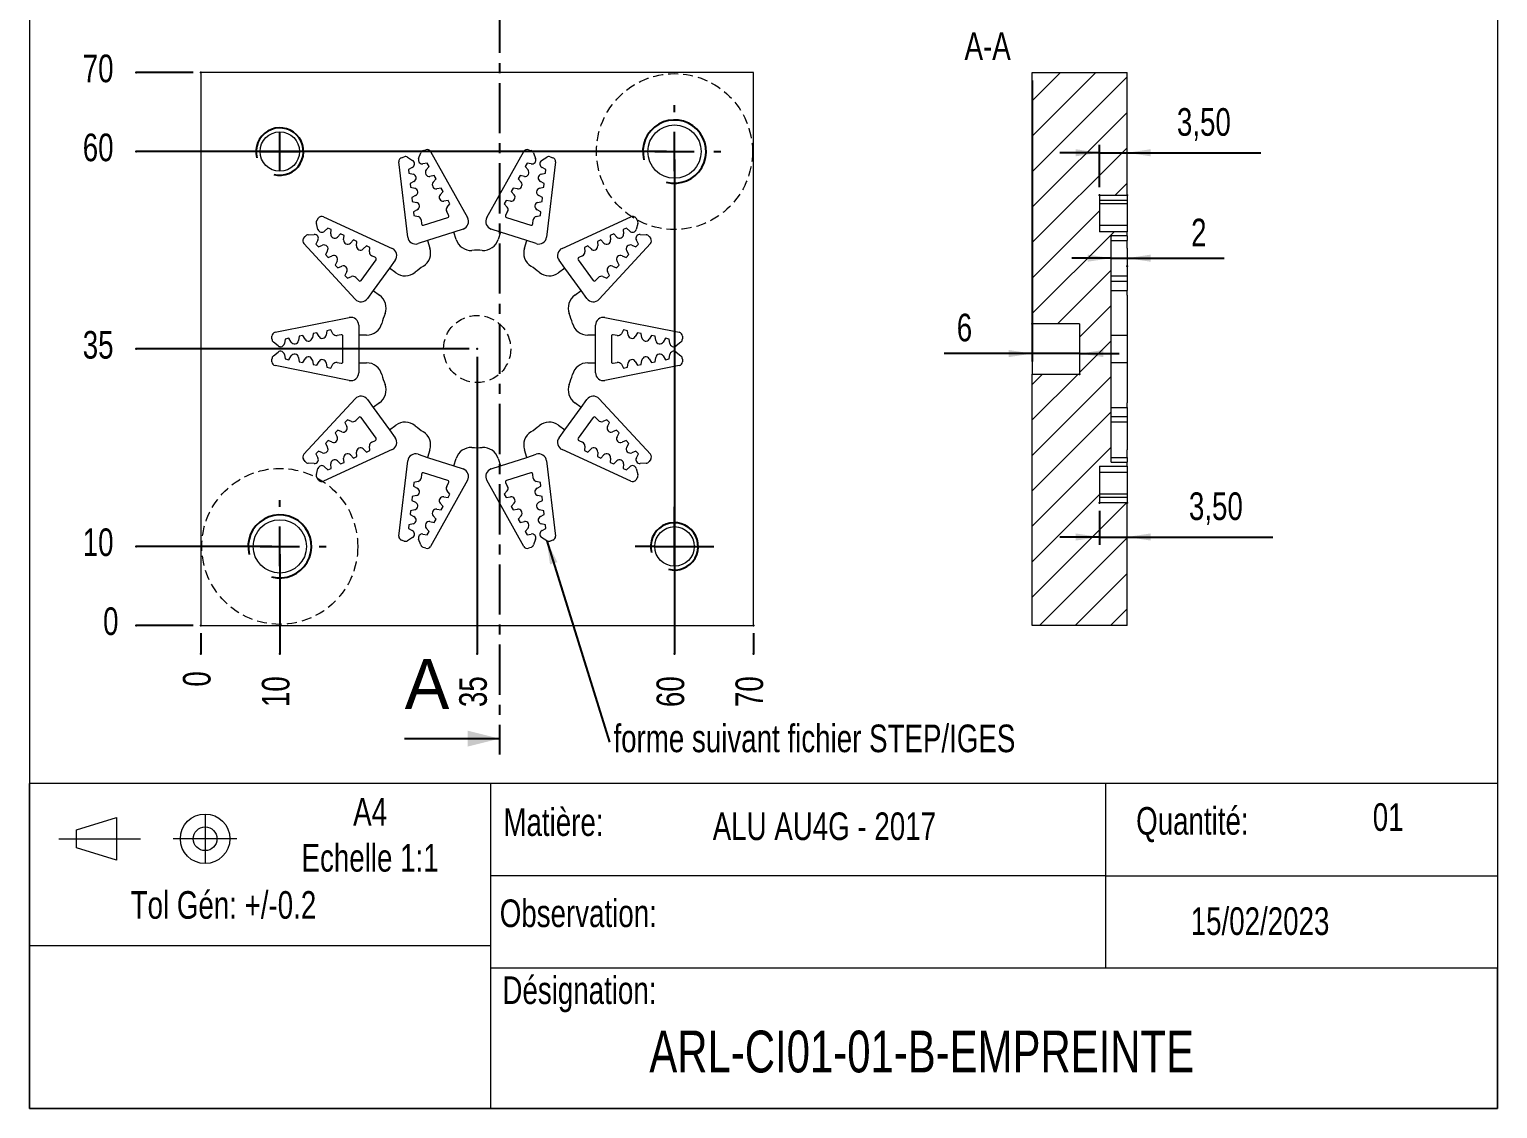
# Model space of a CAD drawing. Extents: x 12 to 198, y 12 to 285.
# Drawn here: x 12 to 198, y 12 to 148.7 of the extents above; entities that cross this region are included whole.
import ezdxf

# ---------------------------------------------------------------- set-up
doc = ezdxf.new("R2010")
doc.units = 0
doc.header["$MEASUREMENT"] = 0
doc.header["$PDSIZE"] = -1
for name, pattern in [('CENTER', [10.16, 6.35, -1.27, 1.27, -1.27]), ('CENTERX2', [20.32, 12.7, -2.54, 2.54, -2.54]), ('HIDDEN', [1.905, 1.27, -0.635])]:
    doc.linetypes.add(name, pattern=pattern)
doc.styles.add('SLDTEXTSTYLE0', font='txt', dxfattribs={"width": 0.75})
doc.dimstyles.new('SLDDIMSTYLE0', dxfattribs={"dimtxt": 3.5, "dimasz": 3, "dimexe": 1, "dimexo": 0.0625, "dimgap": 0.875, "dimtad": 0, "dimtih": 1, "dimtoh": 1, "dimdec": 0, "dimdsep": 46, "dimtxsty": 'Standard', "dimblk1": 'NONE', "dimblk2": 'NONE', "dimsah": 1, "dimcen": 0.09, "dimclrd": 255, "dimclre": 255, "dimclrt": 255, "dimadec": 0, "dimazin": 0, "dimtfac": 1, "dimtdec": 4, "dimtofl": 0, "dimtmove": 0, "dimatfit": 3, "dimfxl": 1, "dimtolj": 1, "dimtzin": 12, "dimarcsym": 0})
doc.dimstyles.new('SLDDIMSTYLE1', dxfattribs={"dimtxt": 3.5, "dimasz": 3, "dimexe": 1, "dimexo": 0.0625, "dimgap": 0.875, "dimtad": 0, "dimtih": 1, "dimtoh": 1, "dimzin": 12, "dimdsep": 46, "dimtxsty": 'Standard', "dimblk1": 'NONE', "dimblk2": 'NONE', "dimsah": 1, "dimcen": 0.09, "dimclrd": 255, "dimclre": 255, "dimclrt": 255, "dimadec": 0, "dimazin": 0, "dimtfac": 1, "dimtdec": 4, "dimtofl": 0, "dimtmove": 0, "dimatfit": 3, "dimfxl": 1, "dimtolj": 1, "dimtzin": 12, "dimarcsym": 0})
doc.dimstyles.new('SLDDIMSTYLE2', dxfattribs={"dimtxt": 6, "dimasz": 3, "dimexe": 0, "dimexo": 0.0625, "dimgap": 1.5, "dimtad": 0, "dimtih": 1, "dimtoh": 1, "dimdec": 0, "dimzin": 0, "dimdsep": 46, "dimtxsty": 'Standard', "dimsah": 1, "dimcen": 0.09, "dimadec": 0, "dimazin": 0, "dimtfac": 1, "dimtdec": 0, "dimtofl": 0, "dimtmove": 0, "dimatfit": 3, "dimfxl": 1, "dimtolj": 1, "dimtzin": 0, "dimarcsym": 0})
doc.dimstyles.new('SLDDIMSTYLE3', dxfattribs={"dimtxt": 3.5, "dimasz": 3, "dimexe": 1, "dimexo": 0.0625, "dimgap": 0.875, "dimtad": 0, "dimtih": 1, "dimtoh": 1, "dimzin": 12, "dimdsep": 46, "dimtxsty": 'Standard', "dimsah": 1, "dimcen": 0.09, "dimclrd": 255, "dimclre": 255, "dimclrt": 255, "dimadec": 0, "dimazin": 0, "dimtfac": 1, "dimtdec": 4, "dimtofl": 0, "dimtmove": 0, "dimatfit": 3, "dimfxl": 1, "dimtolj": 1, "dimtzin": 12, "dimarcsym": 0})

# ---------------------------------------------------------------- blocks, each defined once
blk = doc.blocks.new('*D0')
blk.add_line((33.73, 72.2), (33.73, 69.61))
at = {"color": 7}
for p in [(33.73, 73.2), (33.73, 69.61)]:
    blk.add_point(p, dxfattribs=at)
at = {"color": 7, "insert": (35, 65.44), "char_height": 3.5, "attachment_point": 7, "rotation": 90, "style": 'SLDTEXTSTYLE0'}
blk.add_mtext('0', dxfattribs=at)
blk = doc.blocks.new('_NONE')
blk = doc.blocks.new('*D2')
blk.add_line((43.73, 82.2), (43.73, 69.61))
at = {"color": 7}
for p in [(43.73, 83.2), (43.73, 69.61)]:
    blk.add_point(p, dxfattribs=at)
at = {"color": 7, "insert": (45, 62.85), "char_height": 3.5, "attachment_point": 7, "rotation": 90, "style": 'SLDTEXTSTYLE0'}
blk.add_mtext('10', dxfattribs=at)
blk = doc.blocks.new('*D3')
blk.add_line((68.73, 107.2), (68.73, 69.61))
at = {"color": 7}
for p in [(68.73, 108.2), (68.73, 69.61)]:
    blk.add_point(p, dxfattribs=at)
at = {"color": 7, "insert": (70, 62.85), "char_height": 3.5, "attachment_point": 7, "rotation": 90, "style": 'SLDTEXTSTYLE0'}
blk.add_mtext('35', dxfattribs=at)
blk = doc.blocks.new('*D4')
blk.add_line((93.73, 132.2), (93.73, 69.61))
at = {"color": 7}
for p in [(93.73, 133.2), (93.73, 69.61)]:
    blk.add_point(p, dxfattribs=at)
at = {"color": 7, "insert": (95, 62.85), "char_height": 3.5, "attachment_point": 7, "rotation": 90, "style": 'SLDTEXTSTYLE0'}
blk.add_mtext('60', dxfattribs=at)
blk = doc.blocks.new('*D5')
blk.add_line((103.73, 72.2), (103.73, 69.61))
at = {"color": 7}
for p in [(103.73, 73.2), (103.73, 69.61)]:
    blk.add_point(p, dxfattribs=at)
at = {"color": 7, "insert": (105, 62.85), "char_height": 3.5, "attachment_point": 7, "rotation": 90, "style": 'SLDTEXTSTYLE0'}
blk.add_mtext('70', dxfattribs=at)
blk = doc.blocks.new('*D6')
blk.add_line((32.73, 73.2), (25.51, 73.2))
at = {"color": 7}
for p in [(25.51, 73.2), (33.73, 73.2)]:
    blk.add_point(p, dxfattribs=at)
at = {"color": 7, "insert": (21.34, 71.93), "char_height": 3.5, "attachment_point": 7, "style": 'SLDTEXTSTYLE0'}
blk.add_mtext('0', dxfattribs=at)
blk = doc.blocks.new('*D7')
blk.add_line((42.73, 83.2), (25.51, 83.2))
at = {"color": 7}
for p in [(25.51, 83.2), (43.73, 83.2)]:
    blk.add_point(p, dxfattribs=at)
at = {"color": 7, "insert": (18.76, 81.93), "char_height": 3.5, "attachment_point": 7, "style": 'SLDTEXTSTYLE0'}
blk.add_mtext('10', dxfattribs=at)
blk = doc.blocks.new('*D8')
blk.add_line((67.73, 108.2), (25.51, 108.2))
at = {"color": 7}
for p in [(25.51, 108.2), (68.73, 108.2)]:
    blk.add_point(p, dxfattribs=at)
at = {"color": 7, "insert": (18.76, 106.93), "char_height": 3.5, "attachment_point": 7, "style": 'SLDTEXTSTYLE0'}
blk.add_mtext('35', dxfattribs=at)
blk = doc.blocks.new('*D9')
blk.add_line((92.73, 133.2), (25.51, 133.2))
at = {"color": 7}
for p in [(25.51, 133.2), (93.73, 133.2)]:
    blk.add_point(p, dxfattribs=at)
at = {"color": 7, "insert": (18.76, 131.93), "char_height": 3.5, "attachment_point": 7, "style": 'SLDTEXTSTYLE0'}
blk.add_mtext('60', dxfattribs=at)
blk = doc.blocks.new('*D10')
blk.add_line((32.73, 143.2), (25.51, 143.2))
at = {"color": 7}
for p in [(25.51, 143.2), (33.73, 143.2)]:
    blk.add_point(p, dxfattribs=at)
at = {"color": 7, "insert": (18.76, 141.93), "char_height": 3.5, "attachment_point": 7, "style": 'SLDTEXTSTYLE0'}
blk.add_mtext('70', dxfattribs=at)
blk = doc.blocks.new('*D17')
for p, q in [((139.05, 142.2), (139.05, 106.62)), ((139.05, 107.62), (127.9, 107.62)), ((145.05, 107.62), (139.05, 107.62)), ((145.05, 107.62), (150.05, 107.62))]:
    blk.add_line(p, q)
at = {"color": 7}
for p in [(139.05, 111.38), (145.05, 105.02)]:
    blk.add_point(p, dxfattribs=at)
at = {"color": 255}
for points in [[(139.05, 107.62), (136.05, 108.07), (136.05, 107.17)], [(145.05, 107.62), (148.05, 107.17), (148.05, 108.07)]]:
    blk.add_solid(points, dxfattribs=at)
at = {"color": 7, "insert": (129.48, 109.12), "char_height": 3.5, "attachment_point": 7, "style": 'SLDTEXTSTYLE0'}
blk.add_mtext('6', dxfattribs=at)
blk = doc.blocks.new('*D18')
for p, q in [((147.55, 128.68), (147.55, 134.05)), ((147.55, 133.05), (142.55, 133.05)), ((147.55, 133.05), (151.05, 133.05)), ((151.05, 133.05), (167.99, 133.05))]:
    blk.add_line(p, q)
at = {"color": 7}
for p in [(147.55, 127.68), (151.05, 127.68)]:
    blk.add_point(p, dxfattribs=at)
at = {"color": 255}
for points in [[(147.55, 133.05), (144.55, 133.5), (144.55, 132.6)], [(151.05, 133.05), (154.05, 132.6), (154.05, 133.5)]]:
    blk.add_solid(points, dxfattribs=at)
at = {"color": 7, "insert": (157.37, 134.55), "char_height": 3.5, "attachment_point": 7, "style": 'SLDTEXTSTYLE0'}
blk.add_mtext('3,50', dxfattribs=at)
blk = doc.blocks.new('*D19')
for p, q in [((149.05, 119.7), (144.05, 119.7)), ((149.05, 119.7), (151.05, 119.7)), ((151.05, 119.7), (163.34, 119.7))]:
    blk.add_line(p, q)
at = {"color": 7}
for p in [(149.05, 122.53), (151.05, 118.68)]:
    blk.add_point(p, dxfattribs=at)
at = {"color": 255}
for points in [[(149.05, 119.7), (146.05, 120.15), (146.05, 119.25)], [(151.05, 119.7), (154.05, 119.25), (154.05, 120.15)]]:
    blk.add_solid(points, dxfattribs=at)
at = {"color": 7, "insert": (159.17, 121.2), "char_height": 3.5, "attachment_point": 7, "style": 'SLDTEXTSTYLE0'}
blk.add_mtext('2', dxfattribs=at)
blk = doc.blocks.new('*D20')
for p, q in [((147.55, 87.72), (147.55, 83.39)), ((147.55, 84.39), (142.55, 84.39)), ((147.55, 84.39), (151.05, 84.39)), ((151.05, 84.39), (169.51, 84.39))]:
    blk.add_line(p, q)
at = {"color": 7}
for p in [(147.55, 88.72), (151.05, 88.72)]:
    blk.add_point(p, dxfattribs=at)
at = {"color": 255}
for points in [[(147.55, 84.39), (144.55, 84.84), (144.55, 83.94)], [(151.05, 84.39), (154.05, 83.94), (154.05, 84.84)]]:
    blk.add_solid(points, dxfattribs=at)
at = {"color": 7, "insert": (158.89, 85.89), "char_height": 3.5, "attachment_point": 7, "style": 'SLDTEXTSTYLE0'}
blk.add_mtext('3,50', dxfattribs=at)

msp = doc.modelspace()

# ---------------------------------------------------------------- linework, layer by layer
at = {"color": 7, "linetype": 'Continuous', "lineweight": 0}
for p, q in [((12, 285), (12, 12)), ((198, 285), (198, 12)), ((139.049, 139.631), (142.618, 143.2)), ((139.049, 135.141), (147.109, 143.2)), ((139.049, 130.651), (151.049, 142.651)), ((139.049, 126.161), (151.049, 138.161)), ((139.049, 121.67), (151.049, 133.67)), ((149.553, 127.684), (151.049, 129.18)), ((139.049, 117.18), (147.549, 125.68)), ((139.049, 112.69), (149.416, 123.057)), ((142.233, 111.384), (149.049, 118.2)), ((145.049, 109.71), (149.049, 113.71)), ((145.049, 105.22), (149.049, 109.22)), ((139.049, 103.71), (140.356, 105.016)), ((139.049, 99.22), (144.846, 105.016)), ((139.049, 94.73), (149.049, 104.73)), ((139.049, 90.24), (149.049, 100.24)), ((139.049, 85.749), (149.049, 95.749)), ((139.049, 81.259), (147.549, 89.759)), ((139.049, 76.769), (150.997, 88.716)), ((139.97, 73.2), (151.049, 84.279)), ((144.461, 73.2), (151.049, 79.789)), ((148.951, 73.2), (151.049, 75.299)), ((198, 53.194), (12, 53.194)), ((70.44, 53.194), (12, 53.194)), ((12, 12), (12, 53.194)), ((70.44, 12), (70.44, 53.194)), ((148.325, 53.194), (148.325, 29.807)), ((17.951, 47.319), (23.02, 48.885)), ((23.02, 48.885), (23.02, 43.456)), ((17.951, 45.023), (17.951, 47.319)), ((23.02, 43.456), (17.951, 45.023)), ((148.325, 41.5), (70.44, 41.5)), ((148.325, 41.5), (198, 41.5)), ((70.44, 32.597), (12, 32.597)), ((198, 29.807), (70.44, 29.807)), ((70.44, 12), (70.44, 29.807)), ((198, 12), (198, 29.807)), ((12, 12), (198, 12)), ((70.44, 12), (12, 12)), ((198, 12), (70.44, 12))]:
    msp.add_line(p, q, dxfattribs=at)
at = {"color": 7, "linetype": 'CENTER'}
msp.add_line((71.541, 152.036), (71.541, 56.857), dxfattribs=at)
at = {"color": 7, "linetype": 'Continuous', "lineweight": 15}
for p, q in [((103.725, 143.2), (33.725, 143.2)), ((33.725, 143.2), (33.725, 73.2)), ((103.725, 73.2), (103.725, 143.2)), ((139.049, 111.384), (139.049, 143.2)), ((139.049, 143.2), (151.049, 143.2)), ((151.049, 127.684), (151.049, 143.2)), ((59.15, 132.427), (59.483, 132.535)), ((59.911, 132.478), (60.553, 132.057)), ((61.314, 132.305), (61.586, 133.022)), ((61.899, 133.32), (62.232, 133.428)), ((62.823, 133.197), (67.507, 124.833)), ((69.944, 124.833), (74.628, 133.197)), ((75.219, 133.428), (75.552, 133.32)), ((75.865, 133.022), (76.136, 132.305)), ((76.898, 132.057), (77.539, 132.478)), ((77.968, 132.535), (78.301, 132.427)), ((59.935, 122.372), (58.808, 131.893)), ((60.504, 131.193), (60.008, 130.943)), ((60.008, 130.943), (60.065, 130.465)), ((60.065, 130.465), (60.605, 130.338)), ((62.41, 131.723), (61.862, 131.634)), ((62.283, 130.883), (62.645, 131.304)), ((62.645, 131.304), (62.41, 131.723)), ((75.041, 131.723), (74.806, 131.304)), ((74.806, 131.304), (75.168, 130.883)), ((75.588, 131.634), (75.041, 131.723)), ((76.846, 130.338), (77.386, 130.465)), ((77.442, 130.943), (76.947, 131.193)), ((77.386, 130.465), (77.442, 130.943)), ((78.643, 131.893), (77.516, 122.372)), ((60.715, 129.405), (60.22, 129.156)), ((60.22, 129.156), (60.277, 128.678)), ((60.277, 128.678), (60.816, 128.551)), ((63.289, 130.153), (62.742, 130.064)), ((63.162, 129.313), (63.524, 129.733)), ((63.524, 129.733), (63.289, 130.153)), ((64.169, 128.582), (63.621, 128.493)), ((64.404, 128.163), (64.169, 128.582)), ((73.282, 128.582), (73.047, 128.163)), ((73.829, 128.493), (73.282, 128.582)), ((74.162, 130.153), (73.927, 129.733)), ((73.927, 129.733), (74.289, 129.313)), ((74.709, 130.064), (74.162, 130.153)), ((76.635, 128.551), (77.174, 128.678)), ((77.231, 129.156), (76.736, 129.405)), ((77.174, 128.678), (77.231, 129.156)), ((60.927, 127.618), (60.432, 127.368)), ((60.432, 127.368), (60.488, 126.89)), ((60.488, 126.89), (61.028, 126.763)), ((64.042, 127.743), (64.404, 128.163)), ((65.048, 127.012), (64.501, 126.923)), ((64.921, 126.172), (65.283, 126.592)), ((65.283, 126.592), (65.048, 127.012)), ((72.403, 127.012), (72.168, 126.592)), ((72.168, 126.592), (72.53, 126.172)), ((72.95, 126.923), (72.403, 127.012)), ((73.047, 128.163), (73.409, 127.743)), ((76.423, 126.763), (76.963, 126.89)), ((77.019, 127.368), (76.524, 127.618)), ((76.963, 126.89), (77.019, 127.368)), ((147.549, 127.684), (151.049, 127.684)), ((147.549, 127.684), (147.549, 123.057)), ((151.049, 127.012), (147.549, 127.012)), ((151.049, 126.592), (147.549, 126.592)), ((151.049, 127.684), (151.049, 127.012)), ((151.049, 127.012), (151.049, 126.592)), ((151.049, 126.592), (151.049, 126.172)), ((48.438, 124.51), (48.643, 124.793)), ((49.257, 124.953), (57.963, 120.94)), ((61.138, 125.83), (60.643, 125.581)), ((60.643, 125.581), (60.7, 125.103)), ((60.7, 125.103), (61.239, 124.976)), ((61.942, 123.871), (65.002, 124.865)), ((65.115, 125.153), (64.864, 125.601)), ((72.587, 125.601), (72.336, 125.153)), ((72.449, 124.865), (75.509, 123.871)), ((76.211, 124.976), (76.751, 125.103)), ((76.808, 125.581), (76.312, 125.83)), ((76.751, 125.103), (76.808, 125.581)), ((79.488, 120.94), (88.194, 124.953)), ((88.808, 124.793), (89.013, 124.51)), ((151.049, 126.172), (151.049, 125.601)), ((151.049, 125.601), (151.049, 125.153)), ((151.049, 125.153), (151.049, 124.865)), ((151.049, 124.865), (151.049, 123.871)), ((48.561, 123.345), (48.36, 124.085)), ((49.789, 123.518), (49.399, 123.125)), ((50.226, 123.317), (49.789, 123.518)), ((50.18, 122.764), (50.226, 123.317)), ((51.424, 122.765), (51.034, 122.371)), ((51.861, 122.563), (51.424, 122.765)), ((61.621, 124.548), (61.682, 124.038)), ((65.754, 123.007), (62.426, 121.925)), ((66.943, 123.393), (65.754, 123.007)), ((66.061, 122.062), (65.754, 123.007)), ((71.696, 123.007), (70.507, 123.393)), ((71.696, 123.007), (71.389, 122.062)), ((75.025, 121.925), (71.696, 123.007)), ((75.769, 124.038), (75.829, 124.548)), ((86.027, 122.765), (85.59, 122.563)), ((86.417, 122.371), (86.027, 122.765)), ((87.662, 123.518), (87.225, 123.317)), ((87.225, 123.317), (87.271, 122.764)), ((88.052, 123.125), (87.662, 123.518)), ((89.091, 124.085), (88.889, 123.345)), ((147.549, 123.861), (151.049, 123.861)), ((151.049, 123.057), (147.549, 123.057)), ((151.049, 123.871), (151.049, 123.861)), ((151.049, 123.861), (151.049, 123.057)), ((151.049, 122.528), (151.049, 123.057)), ((46.739, 122.172), (46.944, 122.455)), ((53.283, 114.499), (46.776, 121.539)), ((47.325, 122.66), (48.091, 122.697)), ((48.559, 121.969), (48.305, 121.476)), ((48.305, 121.476), (48.632, 121.123)), ((48.632, 121.123), (49.143, 121.337)), ((51.815, 122.011), (51.861, 122.563)), ((53.059, 122.011), (52.668, 121.617)), ((53.495, 121.81), (53.059, 122.011)), ((53.449, 121.257), (53.495, 121.81)), ((54.693, 121.258), (54.303, 120.864)), ((55.13, 121.056), (54.693, 121.258)), ((55.084, 120.504), (55.13, 121.056)), ((62.426, 121.925), (61.237, 121.539)), ((62.426, 121.925), (62.733, 120.98)), ((74.718, 120.98), (75.025, 121.925)), ((76.214, 121.539), (75.025, 121.925)), ((82.758, 121.258), (82.321, 121.056)), ((82.321, 121.056), (82.367, 120.504)), ((83.148, 120.864), (82.758, 121.258)), ((84.392, 122.011), (83.955, 121.81)), ((83.955, 121.81), (84.001, 121.257)), ((90.675, 121.539), (84.167, 114.499)), ((84.783, 121.617), (84.392, 122.011)), ((85.59, 122.563), (85.636, 122.011)), ((88.308, 121.337), (88.819, 121.123)), ((88.819, 121.123), (89.146, 121.476)), ((89.146, 121.476), (88.892, 121.969)), ((89.36, 122.697), (90.126, 122.66)), ((90.506, 122.455), (90.712, 122.172)), ((151.049, 122.528), (149.049, 122.528)), ((149.049, 93.872), (149.049, 122.528)), ((149.049, 121.925), (151.049, 121.925)), ((151.049, 122.528), (151.049, 122.372)), ((151.049, 122.372), (151.049, 121.925)), ((151.049, 120.98), (151.049, 121.925)), ((151.049, 120.98), (151.049, 118.685)), ((49.781, 120.647), (49.527, 120.154)), ((49.527, 120.154), (49.854, 119.801)), ((49.854, 119.801), (50.365, 120.015)), ((51.003, 119.325), (50.749, 118.832)), ((54.027, 116.891), (55.918, 119.494)), ((55.84, 119.793), (55.373, 120.008)), ((58.353, 119.444), (57.619, 118.433)), ((79.832, 118.433), (79.097, 119.444)), ((81.533, 119.494), (83.424, 116.891)), ((82.078, 120.008), (81.611, 119.793)), ((86.702, 118.832), (86.448, 119.325)), ((87.086, 120.015), (87.597, 119.801)), ((87.597, 119.801), (87.924, 120.154)), ((87.924, 120.154), (87.67, 120.647)), ((50.749, 118.832), (51.075, 118.479)), ((51.075, 118.479), (51.587, 118.693)), ((52.225, 118.003), (51.971, 117.511)), ((51.971, 117.511), (52.297, 117.157)), ((52.297, 117.157), (52.809, 117.372)), ((53.369, 117.25), (53.718, 116.873)), ((57.619, 118.433), (55.561, 115.601)), ((58.422, 117.849), (57.619, 118.433)), ((79.832, 118.433), (79.028, 117.849)), ((81.889, 115.601), (79.832, 118.433)), ((83.733, 116.873), (84.082, 117.25)), ((84.642, 117.372), (85.153, 117.157)), ((85.153, 117.157), (85.48, 117.511)), ((85.48, 117.511), (85.226, 118.003)), ((85.864, 118.693), (86.375, 118.479)), ((86.375, 118.479), (86.702, 118.832)), ((149.049, 117.467), (151.049, 117.467)), ((151.049, 118.685), (151.049, 117.913)), ((151.049, 117.913), (151.049, 117.467)), ((151.049, 117.467), (151.049, 116.891)), ((55.561, 115.601), (54.827, 114.59)), ((55.561, 115.601), (56.365, 115.017)), ((81.086, 115.017), (81.889, 115.601)), ((82.624, 114.59), (81.889, 115.601)), ((149.049, 116.809), (151.049, 116.809)), ((149.049, 115.601), (151.049, 115.601)), ((151.049, 116.891), (151.049, 116.809)), ((151.049, 116.809), (151.049, 115.601)), ((151.049, 115.017), (151.049, 115.601)), ((151.049, 115.017), (151.049, 112.682)), ((43.128, 110.311), (52.53, 112.181)), ((84.92, 112.181), (94.323, 110.311)), ((151.049, 112.682), (151.049, 111.433)), ((42.725, 109.47), (42.725, 109.82)), ((46.167, 109.814), (46.083, 109.266)), ((46.639, 109.907), (46.167, 109.814)), ((46.927, 109.433), (46.639, 109.907)), ((47.933, 110.165), (47.848, 109.617)), ((48.404, 110.259), (47.933, 110.165)), ((48.692, 109.785), (48.404, 110.259)), ((49.698, 110.516), (49.614, 109.968)), ((50.17, 110.61), (49.698, 110.516)), ((50.458, 110.136), (50.17, 110.61)), ((51.486, 110.005), (50.983, 109.905)), ((51.725, 106.591), (51.725, 109.809)), ((53.725, 111.2), (53.725, 109.95)), ((54.719, 109.95), (53.725, 109.95)), ((53.725, 109.95), (53.725, 106.45)), ((83.725, 109.95), (82.732, 109.95)), ((83.725, 109.95), (83.725, 111.2)), ((83.725, 106.45), (83.725, 109.95)), ((85.725, 109.809), (85.725, 106.591)), ((86.468, 109.905), (85.964, 110.005)), ((87.281, 110.61), (86.993, 110.136)), ((87.753, 110.516), (87.281, 110.61)), ((87.837, 109.968), (87.753, 110.516)), ((89.046, 110.259), (88.759, 109.785)), ((89.518, 110.165), (89.046, 110.259)), ((89.602, 109.617), (89.518, 110.165)), ((90.812, 109.907), (90.524, 109.433)), ((91.283, 109.814), (90.812, 109.907)), ((91.368, 109.266), (91.283, 109.814)), ((94.725, 109.82), (94.725, 109.47)), ((145.049, 111.384), (139.049, 111.384)), ((139.049, 111.384), (139.049, 105.016)), ((145.049, 111.384), (145.049, 105.016)), ((149.049, 109.95), (151.049, 109.95)), ((151.049, 111.433), (151.049, 109.95)), ((151.049, 109.95), (151.049, 109.809)), ((151.049, 109.809), (151.049, 106.591)), ((43.51, 108.601), (42.912, 109.08)), ((44.402, 109.462), (44.318, 108.914)), ((44.874, 109.556), (44.402, 109.462)), ((45.161, 109.082), (44.874, 109.556)), ((92.577, 109.556), (92.289, 109.082)), ((93.049, 109.462), (92.577, 109.556)), ((93.133, 108.914), (93.049, 109.462)), ((94.538, 109.08), (93.94, 108.601)), ((42.725, 106.58), (42.725, 106.93)), ((42.912, 107.32), (43.51, 107.8)), ((52.53, 104.219), (43.128, 106.09)), ((44.318, 107.486), (44.402, 106.938)), ((44.402, 106.938), (44.874, 106.844)), ((44.874, 106.844), (45.161, 107.318)), ((46.083, 107.135), (46.167, 106.587)), ((46.167, 106.587), (46.639, 106.493)), ((46.639, 106.493), (46.927, 106.967)), ((47.848, 106.783), (47.933, 106.235)), ((47.933, 106.235), (48.404, 106.142)), ((48.404, 106.142), (48.692, 106.616)), ((49.614, 106.432), (49.698, 105.884)), ((50.17, 105.79), (50.458, 106.264)), ((50.983, 106.495), (51.486, 106.395)), ((53.725, 106.45), (53.725, 105.2)), ((53.725, 106.45), (54.719, 106.45)), ((82.732, 106.45), (83.725, 106.45)), ((83.725, 105.2), (83.725, 106.45)), ((94.323, 106.09), (84.92, 104.219)), ((85.964, 106.395), (86.468, 106.495)), ((86.993, 106.264), (87.281, 105.79)), ((87.753, 105.884), (87.837, 106.432)), ((88.759, 106.616), (89.046, 106.142)), ((89.046, 106.142), (89.518, 106.235)), ((89.518, 106.235), (89.602, 106.783)), ((90.524, 106.967), (90.812, 106.493)), ((90.812, 106.493), (91.283, 106.587)), ((91.283, 106.587), (91.368, 107.135)), ((92.289, 107.318), (92.577, 106.844)), ((92.577, 106.844), (93.049, 106.938)), ((93.049, 106.938), (93.133, 107.486)), ((93.94, 107.8), (94.538, 107.32)), ((94.725, 106.93), (94.725, 106.58)), ((151.049, 106.45), (149.049, 106.45)), ((151.049, 106.591), (151.049, 106.45)), ((151.049, 106.45), (151.049, 104.967)), ((49.698, 105.884), (50.17, 105.79)), ((87.281, 105.79), (87.753, 105.884)), ((139.049, 73.2), (139.049, 105.016)), ((139.049, 105.016), (145.049, 105.016)), ((151.049, 104.967), (151.049, 103.718)), ((151.049, 103.718), (151.049, 101.383)), ((46.776, 94.862), (53.283, 101.901)), ((54.827, 101.81), (55.561, 100.799)), ((56.365, 101.383), (55.561, 100.799)), ((55.561, 100.799), (57.619, 97.968)), ((79.832, 97.968), (81.889, 100.799)), ((81.889, 100.799), (81.086, 101.383)), ((81.889, 100.799), (82.624, 101.81)), ((84.167, 101.901), (90.675, 94.862)), ((149.049, 100.799), (151.049, 100.799)), ((151.049, 100.799), (151.049, 101.383)), ((151.049, 100.799), (151.049, 99.592)), ((52.297, 99.243), (51.971, 98.89)), ((51.971, 98.89), (52.225, 98.397)), ((52.809, 99.029), (52.297, 99.243)), ((53.718, 99.527), (53.369, 99.15)), ((55.918, 96.906), (54.027, 99.509)), ((83.424, 99.509), (81.533, 96.906)), ((84.082, 99.15), (83.733, 99.527)), ((85.153, 99.243), (84.642, 99.029)), ((85.48, 98.89), (85.153, 99.243)), ((85.226, 98.397), (85.48, 98.89)), ((151.049, 99.592), (149.049, 99.592)), ((151.049, 98.933), (149.049, 98.933)), ((151.049, 99.592), (151.049, 99.509)), ((151.049, 99.509), (151.049, 98.933)), ((151.049, 98.933), (151.049, 98.487)), ((51.075, 97.921), (50.749, 97.568)), ((50.749, 97.568), (51.003, 97.075)), ((51.587, 97.707), (51.075, 97.921)), ((57.619, 97.968), (58.422, 98.551)), ((57.619, 97.968), (58.353, 96.956)), ((79.028, 98.551), (79.832, 97.968)), ((79.097, 96.956), (79.832, 97.968)), ((86.375, 97.921), (85.864, 97.707)), ((86.702, 97.568), (86.375, 97.921)), ((86.448, 97.075), (86.702, 97.568)), ((151.049, 98.487), (151.049, 97.715)), ((151.049, 97.715), (151.049, 95.42)), ((48.632, 95.278), (48.305, 94.924)), ((48.305, 94.924), (48.559, 94.431)), ((49.143, 95.063), (48.632, 95.278)), ((57.963, 95.46), (49.257, 91.447)), ((49.854, 96.599), (49.527, 96.246)), ((49.527, 96.246), (49.781, 95.753)), ((50.365, 96.385), (49.854, 96.599)), ((53.495, 94.59), (53.449, 95.143)), ((54.303, 95.536), (54.693, 95.143)), ((54.693, 95.143), (55.13, 95.344)), ((55.13, 95.344), (55.084, 95.897)), ((55.373, 96.392), (55.84, 96.607)), ((61.237, 94.861), (62.426, 94.475)), ((62.733, 95.42), (62.426, 94.475)), ((75.025, 94.475), (74.718, 95.42)), ((75.025, 94.475), (76.214, 94.861)), ((88.194, 91.447), (79.488, 95.46)), ((81.611, 96.607), (82.078, 96.392)), ((82.367, 95.897), (82.321, 95.344)), ((82.321, 95.344), (82.758, 95.143)), ((82.758, 95.143), (83.148, 95.536)), ((84.001, 95.143), (83.955, 94.59)), ((87.597, 96.599), (87.086, 96.385)), ((87.924, 96.246), (87.597, 96.599)), ((87.67, 95.753), (87.924, 96.246)), ((88.819, 95.278), (88.308, 95.063)), ((89.146, 94.924), (88.819, 95.278)), ((88.892, 94.431), (89.146, 94.924)), ((151.049, 94.475), (151.049, 95.42)), ((46.944, 93.945), (46.739, 94.228)), ((48.091, 93.703), (47.325, 93.74)), ((48.36, 92.315), (48.561, 93.055)), ((49.399, 93.276), (49.789, 92.882)), ((49.789, 92.882), (50.226, 93.083)), ((50.226, 93.083), (50.18, 93.636)), ((51.034, 94.029), (51.424, 93.635)), ((51.424, 93.635), (51.861, 93.837)), ((51.861, 93.837), (51.815, 94.389)), ((52.668, 94.783), (53.059, 94.389)), ((53.059, 94.389), (53.495, 94.59)), ((58.808, 84.508), (59.935, 94.028)), ((62.426, 94.475), (65.754, 93.393)), ((65.754, 93.393), (66.061, 94.338)), ((65.754, 93.393), (66.943, 93.007)), ((70.507, 93.007), (71.696, 93.393)), ((71.389, 94.338), (71.696, 93.393)), ((71.696, 93.393), (75.025, 94.475)), ((77.516, 94.028), (78.643, 84.508)), ((83.955, 94.59), (84.392, 94.389)), ((84.392, 94.389), (84.783, 94.783)), ((85.636, 94.389), (85.59, 93.837)), ((85.59, 93.837), (86.027, 93.635)), ((86.027, 93.635), (86.417, 94.029)), ((87.271, 93.636), (87.225, 93.083)), ((87.225, 93.083), (87.662, 92.882)), ((87.662, 92.882), (88.052, 93.276)), ((88.889, 93.055), (89.091, 92.315)), ((90.126, 93.74), (89.36, 93.703)), ((90.712, 94.228), (90.506, 93.945)), ((147.549, 93.343), (151.049, 93.343)), ((147.549, 93.343), (147.549, 88.716)), ((149.049, 94.475), (151.049, 94.475)), ((149.049, 93.872), (151.049, 93.872)), ((151.049, 94.475), (151.049, 94.028)), ((151.049, 94.028), (151.049, 93.872)), ((151.049, 93.343), (151.049, 93.872)), ((151.049, 93.343), (151.049, 92.539)), ((48.643, 91.607), (48.438, 91.89)), ((60.7, 91.297), (60.643, 90.82)), ((61.239, 91.424), (60.7, 91.297)), ((61.682, 92.363), (61.621, 91.852)), ((65.002, 91.535), (61.942, 92.529)), ((67.507, 91.568), (62.823, 83.203)), ((64.864, 90.799), (65.115, 91.247)), ((74.628, 83.203), (69.944, 91.568)), ((72.336, 91.247), (72.587, 90.799)), ((75.509, 92.529), (72.449, 91.535)), ((75.829, 91.852), (75.769, 92.363)), ((76.751, 91.297), (76.211, 91.424)), ((76.808, 90.82), (76.751, 91.297)), ((89.013, 91.89), (88.808, 91.607)), ((151.049, 92.539), (147.549, 92.539)), ((151.049, 92.539), (151.049, 92.529)), ((151.049, 92.529), (151.049, 91.535)), ((151.049, 91.535), (151.049, 91.247)), ((151.049, 91.247), (151.049, 90.799)), ((60.488, 89.51), (60.432, 89.032)), ((61.028, 89.637), (60.488, 89.51)), ((60.643, 90.82), (61.138, 90.57)), ((64.501, 89.478), (65.048, 89.388)), ((65.283, 89.808), (64.921, 90.228)), ((65.048, 89.388), (65.283, 89.808)), ((72.53, 90.228), (72.168, 89.808)), ((72.168, 89.808), (72.403, 89.388)), ((72.403, 89.388), (72.95, 89.478)), ((76.312, 90.57), (76.808, 90.82)), ((76.963, 89.51), (76.423, 89.637)), ((77.019, 89.032), (76.963, 89.51)), ((151.049, 89.808), (147.549, 89.808)), ((151.049, 89.388), (147.549, 89.388)), ((151.049, 90.799), (151.049, 90.228)), ((151.049, 90.228), (151.049, 89.808)), ((151.049, 89.808), (151.049, 89.388)), ((151.049, 89.388), (151.049, 88.716)), ((60.277, 87.722), (60.22, 87.245)), ((60.816, 87.849), (60.277, 87.722)), ((60.432, 89.032), (60.927, 88.783)), ((63.621, 87.907), (64.169, 87.818)), ((64.404, 88.238), (64.042, 88.658)), ((64.169, 87.818), (64.404, 88.238)), ((73.409, 88.658), (73.047, 88.238)), ((73.047, 88.238), (73.282, 87.818)), ((73.282, 87.818), (73.829, 87.907)), ((76.524, 88.783), (77.019, 89.032)), ((77.174, 87.722), (76.635, 87.849)), ((77.231, 87.245), (77.174, 87.722)), ((151.049, 88.716), (147.549, 88.716)), ((151.049, 73.2), (151.049, 88.716)), ((60.065, 85.935), (60.008, 85.457)), ((60.605, 86.062), (60.065, 85.935)), ((60.22, 87.245), (60.715, 86.995)), ((62.742, 86.337), (63.289, 86.247)), ((63.524, 86.667), (63.162, 87.087)), ((63.289, 86.247), (63.524, 86.667)), ((74.289, 87.087), (73.927, 86.667)), ((73.927, 86.667), (74.162, 86.247)), ((74.162, 86.247), (74.709, 86.337)), ((76.736, 86.995), (77.231, 87.245)), ((77.386, 85.935), (76.846, 86.062)), ((77.442, 85.457), (77.386, 85.935)), ((59.483, 83.865), (59.15, 83.973)), ((60.553, 84.343), (59.911, 83.923)), ((60.008, 85.457), (60.504, 85.208)), ((61.586, 83.378), (61.314, 84.095)), ((61.862, 84.766), (62.41, 84.677)), ((62.645, 85.097), (62.283, 85.517)), ((62.41, 84.677), (62.645, 85.097)), ((75.168, 85.517), (74.806, 85.097)), ((74.806, 85.097), (75.041, 84.677)), ((75.041, 84.677), (75.588, 84.766)), ((76.136, 84.095), (75.865, 83.378)), ((77.539, 83.923), (76.898, 84.343)), ((76.947, 85.208), (77.442, 85.457)), ((78.301, 83.973), (77.968, 83.865)), ((62.232, 82.972), (61.899, 83.08)), ((75.552, 83.08), (75.219, 82.972)), ((33.725, 73.2), (103.725, 73.2)), ((151.049, 73.2), (139.049, 73.2))]:
    msp.add_line(p, q, dxfattribs=at)
at = {"color": 7, "linetype": 'Continuous'}
for p, q in [((93.725, 138.2), (93.725, 139.075)), ((43.725, 130.7), (43.725, 135.7)), ((93.725, 130.7), (93.725, 135.7)), ((41.225, 133.2), (46.225, 133.2)), ((88.725, 133.2), (87.85, 133.2)), ((91.225, 133.2), (96.225, 133.2)), ((98.725, 133.2), (99.6, 133.2)), ((93.725, 128.2), (93.725, 127.325)), ((43.725, 88.2), (43.725, 89.075)), ((93.725, 85.7), (93.725, 88.2)), ((43.725, 80.7), (43.725, 85.7)), ((93.725, 80.7), (93.725, 85.7)), ((38.725, 83.2), (37.85, 83.2)), ((41.225, 83.2), (46.225, 83.2)), ((48.725, 83.2), (49.6, 83.2)), ((91.225, 83.2), (88.725, 83.2)), ((91.225, 83.2), (96.225, 83.2)), ((96.225, 83.2), (98.725, 83.2)), ((93.725, 80.7), (93.725, 78.2)), ((43.725, 78.2), (43.725, 77.325)), ((59.541, 58.857), (71.541, 58.857))]:
    msp.add_line(p, q, dxfattribs=at)
at = {"color": 7, "linetype": 'CENTERX2', "lineweight": 0}
for p, q in [((34.265, 49.183), (34.265, 43.158)), ((15.739, 46.171), (26.062, 46.171)), ((38.301, 46.171), (30.229, 46.171))]:
    msp.add_line(p, q, dxfattribs=at)
at = {"color": 9, "linetype": 'HIDDEN', "lineweight": 0}
for centre, radius in [((93.725, 133.2), 9.875), ((68.725, 108.2), 4.25), ((43.725, 83.2), 9.875)]:
    msp.add_circle(centre, radius, dxfattribs=at)
at = {"color": 7, "linetype": 'Continuous', "lineweight": 15}
for centre, radius in [((93.725, 133.2), 3.375), ((43.725, 133.2), 2.5), ((43.725, 83.2), 3.375), ((93.725, 83.2), 2.5)]:
    msp.add_circle(centre, radius, dxfattribs=at)
at = {"color": 5, "linetype": 'Continuous', "lineweight": 0}
for radius in [3.139, 1.5]:
    msp.add_circle((34.265, 46.171), radius, dxfattribs=at)
at = {"color": 7, "linetype": 'Continuous'}
for centre, radius in [((43.725, 133.2), 3), ((93.725, 133.2), 4), ((43.725, 83.2), 4), ((93.725, 83.2), 3)]:
    msp.add_arc(centre, radius, 255, 195, dxfattribs=at)
at = {"color": 7, "linetype": 'Continuous', "lineweight": 15}
for centre, radius, start, end in [((59.305, 131.951), 0.5, 108, 186.75), ((59.637, 132.06), 0.5, 56.75, 108), ((61.782, 132.128), 0.5, 159.25, 279.25), ((62.054, 132.845), 0.5, 108, 159.25), ((62.386, 132.953), 0.5, 29.25, 108), ((75.064, 132.953), 0.5, 72, 150.75), ((75.397, 132.845), 0.5, 20.75, 72), ((75.669, 132.128), 0.5, 260.75, 20.75), ((77.813, 132.06), 0.5, 72, 123.25), ((78.146, 131.951), 0.5, 353.25, 72), ((60.279, 131.639), 0.5, 296.75, 56.75), ((60.49, 129.852), 0.5, 296.75, 76.75), ((62.661, 130.557), 0.5, 139.25, 279.25), ((74.789, 130.557), 0.5, 260.75, 40.75), ((76.961, 129.852), 0.5, 103.25, 243.25), ((77.172, 131.639), 0.5, 123.25, 243.25), ((60.702, 128.064), 0.5, 296.75, 76.75), ((63.541, 128.987), 0.5, 139.25, 279.25), ((73.91, 128.987), 0.5, 260.75, 40.75), ((76.749, 128.064), 0.5, 103.25, 243.25), ((60.913, 126.277), 0.5, 296.75, 76.75), ((64.42, 127.416), 0.5, 139.25, 279.25), ((73.03, 127.416), 0.5, 260.75, 40.75), ((76.538, 126.277), 0.5, 103.25, 243.25), ((49.048, 124.499), 0.5, 65.25, 144), ((61.125, 124.489), 0.5, 6.75, 76.75), ((65.3, 125.846), 0.5, 139.25, 209.25), ((64.94, 125.055), 0.2, 288, 29.25), ((66.634, 124.344), 1, 288, 29.25), ((70.816, 124.344), 1, 150.75, 252), ((72.51, 125.055), 0.2, 150.75, 252), ((72.151, 125.846), 0.5, 330.75, 40.75), ((76.326, 124.489), 0.5, 103.25, 173.25), ((88.403, 124.499), 0.5, 36, 114.75), ((48.842, 124.216), 0.5, 144, 195.25), ((49.044, 123.477), 0.5, 195.25, 315.25), ((50.678, 122.723), 0.5, 175.25, 315.25), ((61.88, 124.061), 0.2, 186.75, 288), ((75.57, 124.061), 0.2, 252, 353.25), ((86.772, 122.723), 0.5, 224.75, 4.75), ((88.407, 123.477), 0.5, 224.75, 344.75), ((88.609, 124.216), 0.5, 344.75, 36), ((47.143, 121.878), 0.5, 144, 222.75), ((47.349, 122.161), 0.5, 92.75, 144), ((48.115, 122.198), 0.5, 332.75, 92.75), ((49.336, 120.876), 0.5, 332.75, 112.75), ((52.313, 121.969), 0.5, 175.25, 315.25), ((53.948, 121.216), 0.5, 175.25, 315.25), ((57.544, 120.032), 1, 324, 65.25), ((60.928, 122.49), 1, 186.75, 288), ((60.831, 120.362), 2, 302.98823, 18), ((67.964, 122.68), 2, 198, 273.01177), ((69.487, 122.68), 2, 266.98823, 342), ((76.62, 120.362), 2, 162, 237.01177), ((76.523, 122.49), 1, 252, 353.25), ((79.906, 120.032), 1, 114.75, 216), ((83.503, 121.216), 0.5, 224.75, 4.75), ((85.138, 121.969), 0.5, 224.75, 4.75), ((88.114, 120.876), 0.5, 67.25, 207.25), ((89.336, 122.198), 0.5, 87.25, 207.25), ((90.102, 122.161), 0.5, 36, 87.25), ((90.308, 121.878), 0.5, 317.25, 36), ((50.558, 119.554), 0.5, 332.75, 112.75), ((55.582, 120.462), 0.5, 175.25, 245.25), ((55.756, 119.611), 0.2, 324, 65.25), ((68.725, 108.2), 12.5, 86.98823, 93.01177), ((81.695, 119.611), 0.2, 114.75, 216), ((81.868, 120.462), 0.5, 294.75, 4.75), ((86.892, 119.554), 0.5, 67.25, 207.25), ((51.78, 118.232), 0.5, 332.75, 112.75), ((53.002, 116.911), 0.5, 42.75, 112.75), ((59.598, 119.467), 2, 234, 309.01177), ((68.725, 108.2), 12.5, 122.98823, 129.01177), ((68.725, 108.2), 12.5, 50.98823, 57.01177), ((77.853, 119.467), 2, 230.98823, 306), ((84.449, 116.911), 0.5, 67.25, 137.25), ((85.671, 118.232), 0.5, 67.25, 207.25), ((53.865, 117.009), 0.2, 222.75, 324), ((83.586, 117.009), 0.2, 216, 317.25), ((54.018, 115.178), 1, 222.75, 324), ((55.19, 113.399), 2, 338.98823, 54), ((82.261, 113.399), 2, 126, 201.01177), ((83.433, 115.178), 1, 216, 317.25), ((52.725, 111.2), 1, 0, 101.25), ((68.725, 108.2), 12.5, 158.98823, 165.01177), ((68.725, 108.2), 12.5, 14.98823, 21.01177), ((84.725, 111.2), 1, 78.75, 180), ((43.225, 109.82), 0.5, 101.25, 180), ((49.12, 110.044), 0.5, 211.25, 351.25), ((50.885, 110.395), 0.5, 211.25, 281.25), ((51.525, 109.809), 0.2, 0, 101.25), ((54.719, 111.95), 2, 270, 345.01177), ((82.732, 111.95), 2, 194.98823, 270), ((85.925, 109.809), 0.2, 78.75, 180), ((86.566, 110.395), 0.5, 258.75, 328.75), ((88.331, 110.044), 0.5, 188.75, 328.75), ((94.225, 109.82), 0.5, 0, 78.75), ((43.225, 109.47), 0.5, 180, 231.25), ((43.823, 108.99), 0.5, 231.25, 351.25), ((43.823, 107.41), 0.5, 8.75, 128.75), ((45.589, 109.342), 0.5, 211.25, 351.25), ((47.354, 109.693), 0.5, 211.25, 351.25), ((90.097, 109.693), 0.5, 188.75, 328.75), ((91.862, 109.342), 0.5, 188.75, 328.75), ((93.627, 108.99), 0.5, 188.75, 308.75), ((93.627, 107.41), 0.5, 51.25, 171.25), ((94.225, 109.47), 0.5, 308.75, 0), ((43.225, 106.93), 0.5, 128.75, 180), ((43.225, 106.58), 0.5, 180, 258.75), ((45.589, 107.059), 0.5, 8.75, 148.75), ((47.354, 106.707), 0.5, 8.75, 148.75), ((49.12, 106.356), 0.5, 8.75, 148.75), ((50.885, 106.005), 0.5, 78.75, 148.75), ((51.525, 106.591), 0.2, 258.75, 0), ((54.719, 104.45), 2, 14.98823, 90), ((82.732, 104.45), 2, 90, 165.01177), ((85.925, 106.591), 0.2, 180, 281.25), ((86.566, 106.005), 0.5, 31.25, 101.25), ((88.331, 106.356), 0.5, 31.25, 171.25), ((90.097, 106.707), 0.5, 31.25, 171.25), ((91.862, 107.059), 0.5, 31.25, 171.25), ((94.225, 106.58), 0.5, 281.25, 0), ((94.225, 106.93), 0.5, 0, 51.25), ((52.725, 105.2), 1, 258.75, 0), ((68.725, 108.2), 12.5, 194.98823, 201.01177), ((68.725, 108.2), 12.5, 338.98823, 345.01177), ((84.725, 105.2), 1, 180, 281.25), ((55.19, 103.001), 2, 306, 21.01177), ((82.261, 103.001), 2, 158.98823, 234), ((54.018, 101.223), 1, 36, 137.25), ((83.433, 101.223), 1, 42.75, 144), ((53.002, 99.49), 0.5, 247.25, 317.25), ((53.865, 99.392), 0.2, 36, 137.25), ((59.598, 96.933), 2, 50.98823, 126), ((77.853, 96.933), 2, 54, 129.01177), ((83.586, 99.392), 0.2, 42.75, 144), ((84.449, 99.49), 0.5, 222.75, 292.75), ((50.558, 96.846), 0.5, 247.25, 27.25), ((51.78, 98.168), 0.5, 247.25, 27.25), ((55.756, 96.789), 0.2, 294.75, 36), ((57.544, 96.368), 1, 294.75, 36), ((68.725, 108.2), 12.5, 230.98823, 237.01177), ((60.831, 96.038), 2, 342, 57.01177), ((76.62, 96.038), 2, 122.98823, 198), ((68.725, 108.2), 12.5, 302.98823, 309.01177), ((79.906, 96.368), 1, 144, 245.25), ((81.695, 96.789), 0.2, 144, 245.25), ((85.671, 98.168), 0.5, 152.75, 292.75), ((86.892, 96.846), 0.5, 152.75, 292.75), ((47.143, 94.522), 0.5, 137.25, 216), ((49.336, 95.524), 0.5, 247.25, 27.25), ((52.313, 94.431), 0.5, 44.75, 184.75), ((53.948, 95.184), 0.5, 44.75, 184.75), ((55.582, 95.938), 0.5, 114.75, 184.75), ((60.928, 93.91), 1, 72, 173.25), ((67.964, 93.72), 2, 86.98823, 162), ((68.725, 108.2), 12.5, 266.98823, 273.01177), ((69.487, 93.72), 2, 18, 93.01177), ((76.523, 93.91), 1, 6.75, 108), ((81.868, 95.938), 0.5, 355.25, 65.25), ((83.503, 95.184), 0.5, 355.25, 135.25), ((85.138, 94.431), 0.5, 355.25, 135.25), ((88.114, 95.524), 0.5, 152.75, 292.75), ((90.308, 94.522), 0.5, 324, 42.75), ((47.349, 94.239), 0.5, 216, 267.25), ((48.115, 94.202), 0.5, 267.25, 27.25), ((49.044, 92.924), 0.5, 44.75, 164.75), ((50.678, 93.677), 0.5, 44.75, 184.75), ((66.634, 92.056), 1, 330.75, 72), ((70.816, 92.056), 1, 108, 209.25), ((86.772, 93.677), 0.5, 355.25, 135.25), ((88.407, 92.924), 0.5, 15.25, 135.25), ((89.336, 94.202), 0.5, 152.75, 272.75), ((90.102, 94.239), 0.5, 272.75, 324), ((48.842, 92.184), 0.5, 164.75, 216), ((49.048, 91.901), 0.5, 216, 294.75), ((61.125, 91.911), 0.5, 283.25, 353.25), ((61.88, 92.339), 0.2, 72, 173.25), ((64.94, 91.345), 0.2, 330.75, 72), ((72.51, 91.345), 0.2, 108, 209.25), ((75.57, 92.339), 0.2, 6.75, 108), ((76.326, 91.911), 0.5, 186.75, 256.75), ((88.403, 91.901), 0.5, 245.25, 324), ((88.609, 92.184), 0.5, 324, 15.25), ((60.913, 90.124), 0.5, 283.25, 63.25), ((64.42, 88.984), 0.5, 80.75, 220.75), ((65.3, 90.555), 0.5, 150.75, 220.75), ((72.151, 90.555), 0.5, 319.25, 29.25), ((73.03, 88.984), 0.5, 319.25, 99.25), ((76.538, 90.124), 0.5, 116.75, 256.75), ((60.702, 88.336), 0.5, 283.25, 63.25), ((63.541, 87.414), 0.5, 80.75, 220.75), ((73.91, 87.414), 0.5, 319.25, 99.25), ((76.749, 88.336), 0.5, 116.75, 256.75), ((60.49, 86.549), 0.5, 283.25, 63.25), ((62.661, 85.843), 0.5, 80.75, 220.75), ((74.789, 85.843), 0.5, 319.25, 99.25), ((76.961, 86.549), 0.5, 116.75, 256.75), ((59.305, 84.449), 0.5, 173.25, 252), ((59.637, 84.341), 0.5, 252, 303.25), ((60.279, 84.761), 0.5, 303.25, 63.25), ((61.782, 84.273), 0.5, 80.75, 200.75), ((75.669, 84.273), 0.5, 339.25, 99.25), ((77.172, 84.761), 0.5, 116.75, 236.75), ((77.813, 84.341), 0.5, 236.75, 288), ((78.146, 84.449), 0.5, 288, 6.75), ((62.054, 83.556), 0.5, 200.75, 252), ((62.386, 83.448), 0.5, 252, 330.75), ((75.064, 83.448), 0.5, 209.25, 288), ((75.397, 83.556), 0.5, 288, 339.25)]:
    msp.add_arc(centre, radius, start, end, dxfattribs=at)
at = {"color": 7, "linetype": 'Continuous'}
msp.add_solid([(71.541, 58.857), (67.541, 59.857), (67.541, 57.857)], dxfattribs=at)

# ---------------------------------------------------------------- texts
at = {"color": 7, "style": 'SLDTEXTSTYLE0'}
for s, insert, char_height, attachment_point in [('A-A', (133.393, 148.315), 3.5, 2), ('forme suivant fichier STEP/IGES', (85.991, 60.639), 3.5, 1), ('A4 \\PEchelle 1:1', (55.163, 51.348), 3.5, 2), ('Matière:', (72.053, 50.031), 3.5, 1), ('Quantité:', (152.207, 50.189), 3.5, 1), ('01', (182.18, 50.674), 3.5, 1), ('ALU AU4G - 2017', (98.568, 49.508), 3.5, 1), ('Tol Gén: +/-0.2', (24.831, 39.543), 3.5, 1), ('Observation:', (71.588, 38.491), 3.5, 1), ('15/02/2023', (159.121, 37.492), 3.5, 1), ('Désignation:', (71.926, 28.748), 3.5, 1), ('ARL-CI01-01-B-EMPREINTE', (90.536, 21.878), 5.29167, 1)]:
    msp.add_mtext(s, dxfattribs=dict(at, insert=insert, char_height=char_height, attachment_point=attachment_point))
at = {"insert": (59.541, 68.946), "char_height": 6.35, "attachment_point": 1}
msp.add_mtext('A', dxfattribs=at)

# ---------------------------------------------------------------- dimensions: what is measured, and where the dimension line sits
for feature_location, offset, dtype, origin, dimstyle, picture, middle in [((33.725, 143.2), (-8.212, 0), 0, (33.725, 73.2), 'SLDDIMSTYLE1', '*D10', (25.513, 143.2)), ((93.725, 133.2), (-68.212, 0), 0, (33.725, 73.2), 'SLDDIMSTYLE1', '*D9', (25.513, 133.2)), ((93.725, 133.2), (0, -63.594), 1, (33.725, 73.2), 'SLDDIMSTYLE1', '*D4', (93.725, 69.607)), ((68.725, 108.2), (-43.212, 0), 0, (33.725, 73.2), 'SLDDIMSTYLE1', '*D8', (25.513, 108.2)), ((68.725, 108.2), (0, -38.594), 1, (33.725, 73.2), 'SLDDIMSTYLE1', '*D3', (68.725, 69.607)), ((43.725, 83.2), (-18.212, 0), 0, (33.725, 73.2), 'SLDDIMSTYLE1', '*D7', (25.513, 83.2)), ((43.725, 83.2), (0, -13.594), 1, (33.725, 73.2), 'SLDDIMSTYLE1', '*D2', (43.725, 69.607)), ((33.725378674, 73.200106693), (-8.212125468, 0), 0, (33.725378674, 73.200106693), 'SLDDIMSTYLE0', '*D6', (25.513253206, 73.200106693)), ((33.725378674, 73.200106693), (0, -3.593536363), 1, (33.725378674, 73.200106693), 'SLDDIMSTYLE0', '*D0', (33.725378674, 69.60657033)), ((103.725, 73.2), (0, -3.594), 1, (33.725, 73.2), 'SLDDIMSTYLE1', '*D5', (103.725, 69.607))]:
    dim = msp.add_ordinate_dim(feature_location=feature_location, offset=offset, dtype=dtype, origin=origin, dimstyle=dimstyle)
    dim.commit()
    dim.dimension.update_dxf_attribs({"geometry": picture, "text_midpoint": middle})
at = {"color": 255}
for base, p1, p2, picture, middle in [((139.049, 107.624), (145.049, 105.016), (139.049, 111.384), '*D17', (130.775, 107.624)), ((151.049, 133.052), (147.549, 127.684), (151.049, 127.684), '*D18', (161.89, 133.052)), ((151.049, 119.701), (149.049, 122.528), (151.049, 118.685), '*D19', (160.462, 119.701)), ((151.049, 84.391), (147.549, 88.716), (151.049, 88.716), '*D20', (163.409, 84.391))]:
    dim = msp.add_linear_dim(base=base, p1=p1, p2=p2, dimstyle='SLDDIMSTYLE3', dxfattribs=at)
    dim.commit()
    dim.dimension.update_dxf_attribs({"geometry": picture, "text_midpoint": middle, "dimtype": 160})

# ---------------------------------------------------------------- leaders
msp.add_leader([(77.539, 83.923), (85.484, 58.391)], dimstyle='SLDDIMSTYLE2', dxfattribs=at)

doc.saveas('drawing.dxf')
